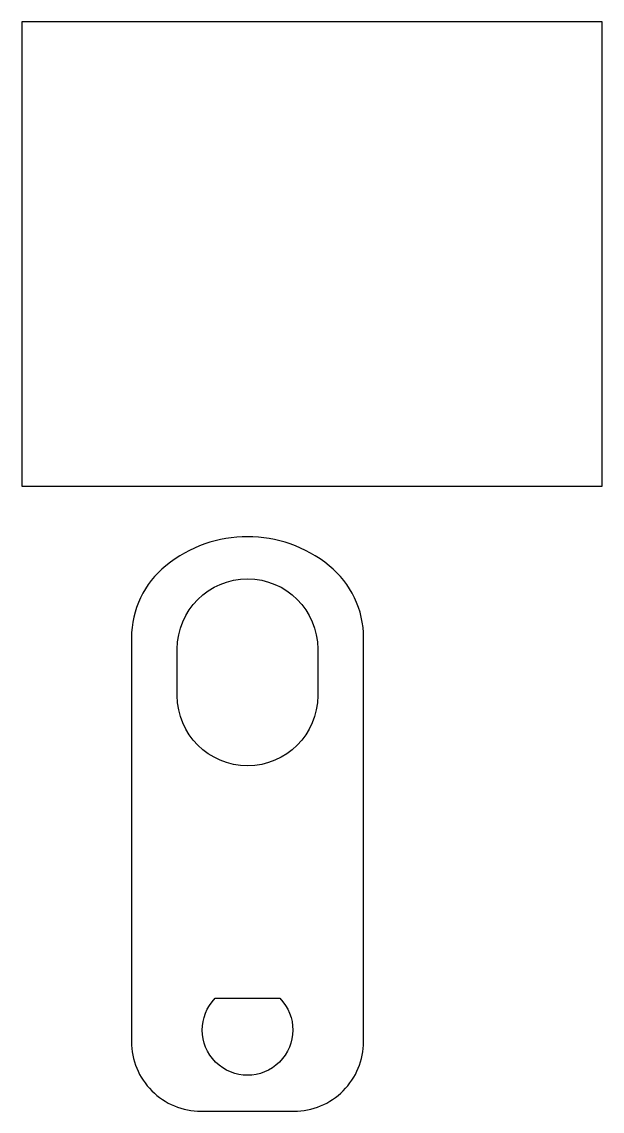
# Model space of a CAD drawing. Header units: millimetres. Extents: x 0 to 50, y -53.8 to 40.
import ezdxf

# ---------------------------------------------------------------- set-up
doc = ezdxf.new("R2010")
doc.units = ezdxf.units.MM
doc.layers.get('0').update_dxf_attribs({"linetype": 'CONTINUOUS'})

msp = doc.modelspace()

# ---------------------------------------------------------------- linework, layer by layer
msp.add_lwpolyline([(0, 0), (50, 0), (50, 40), (0, 40)], close=True)
for points in [[(9.446, -13.057), (9.446, -47.825, 0.414214), (15.446, -53.825), (23.446, -53.825, 0.414214), (29.446, -47.825), (29.446, -13.057, 0.226235), (26.481, -6.841, 0.354209), (12.41, -6.841, 0.226235)], [(25.496, -18.026, -1), (13.396, -18.026), (13.396, -14.026, -1), (25.496, -14.026)], [(22.233, -44.096, -2.378595), (16.659, -44.096)]]:
    msp.add_lwpolyline(points, format="xyb", close=True)

doc.saveas('drawing.dxf')
